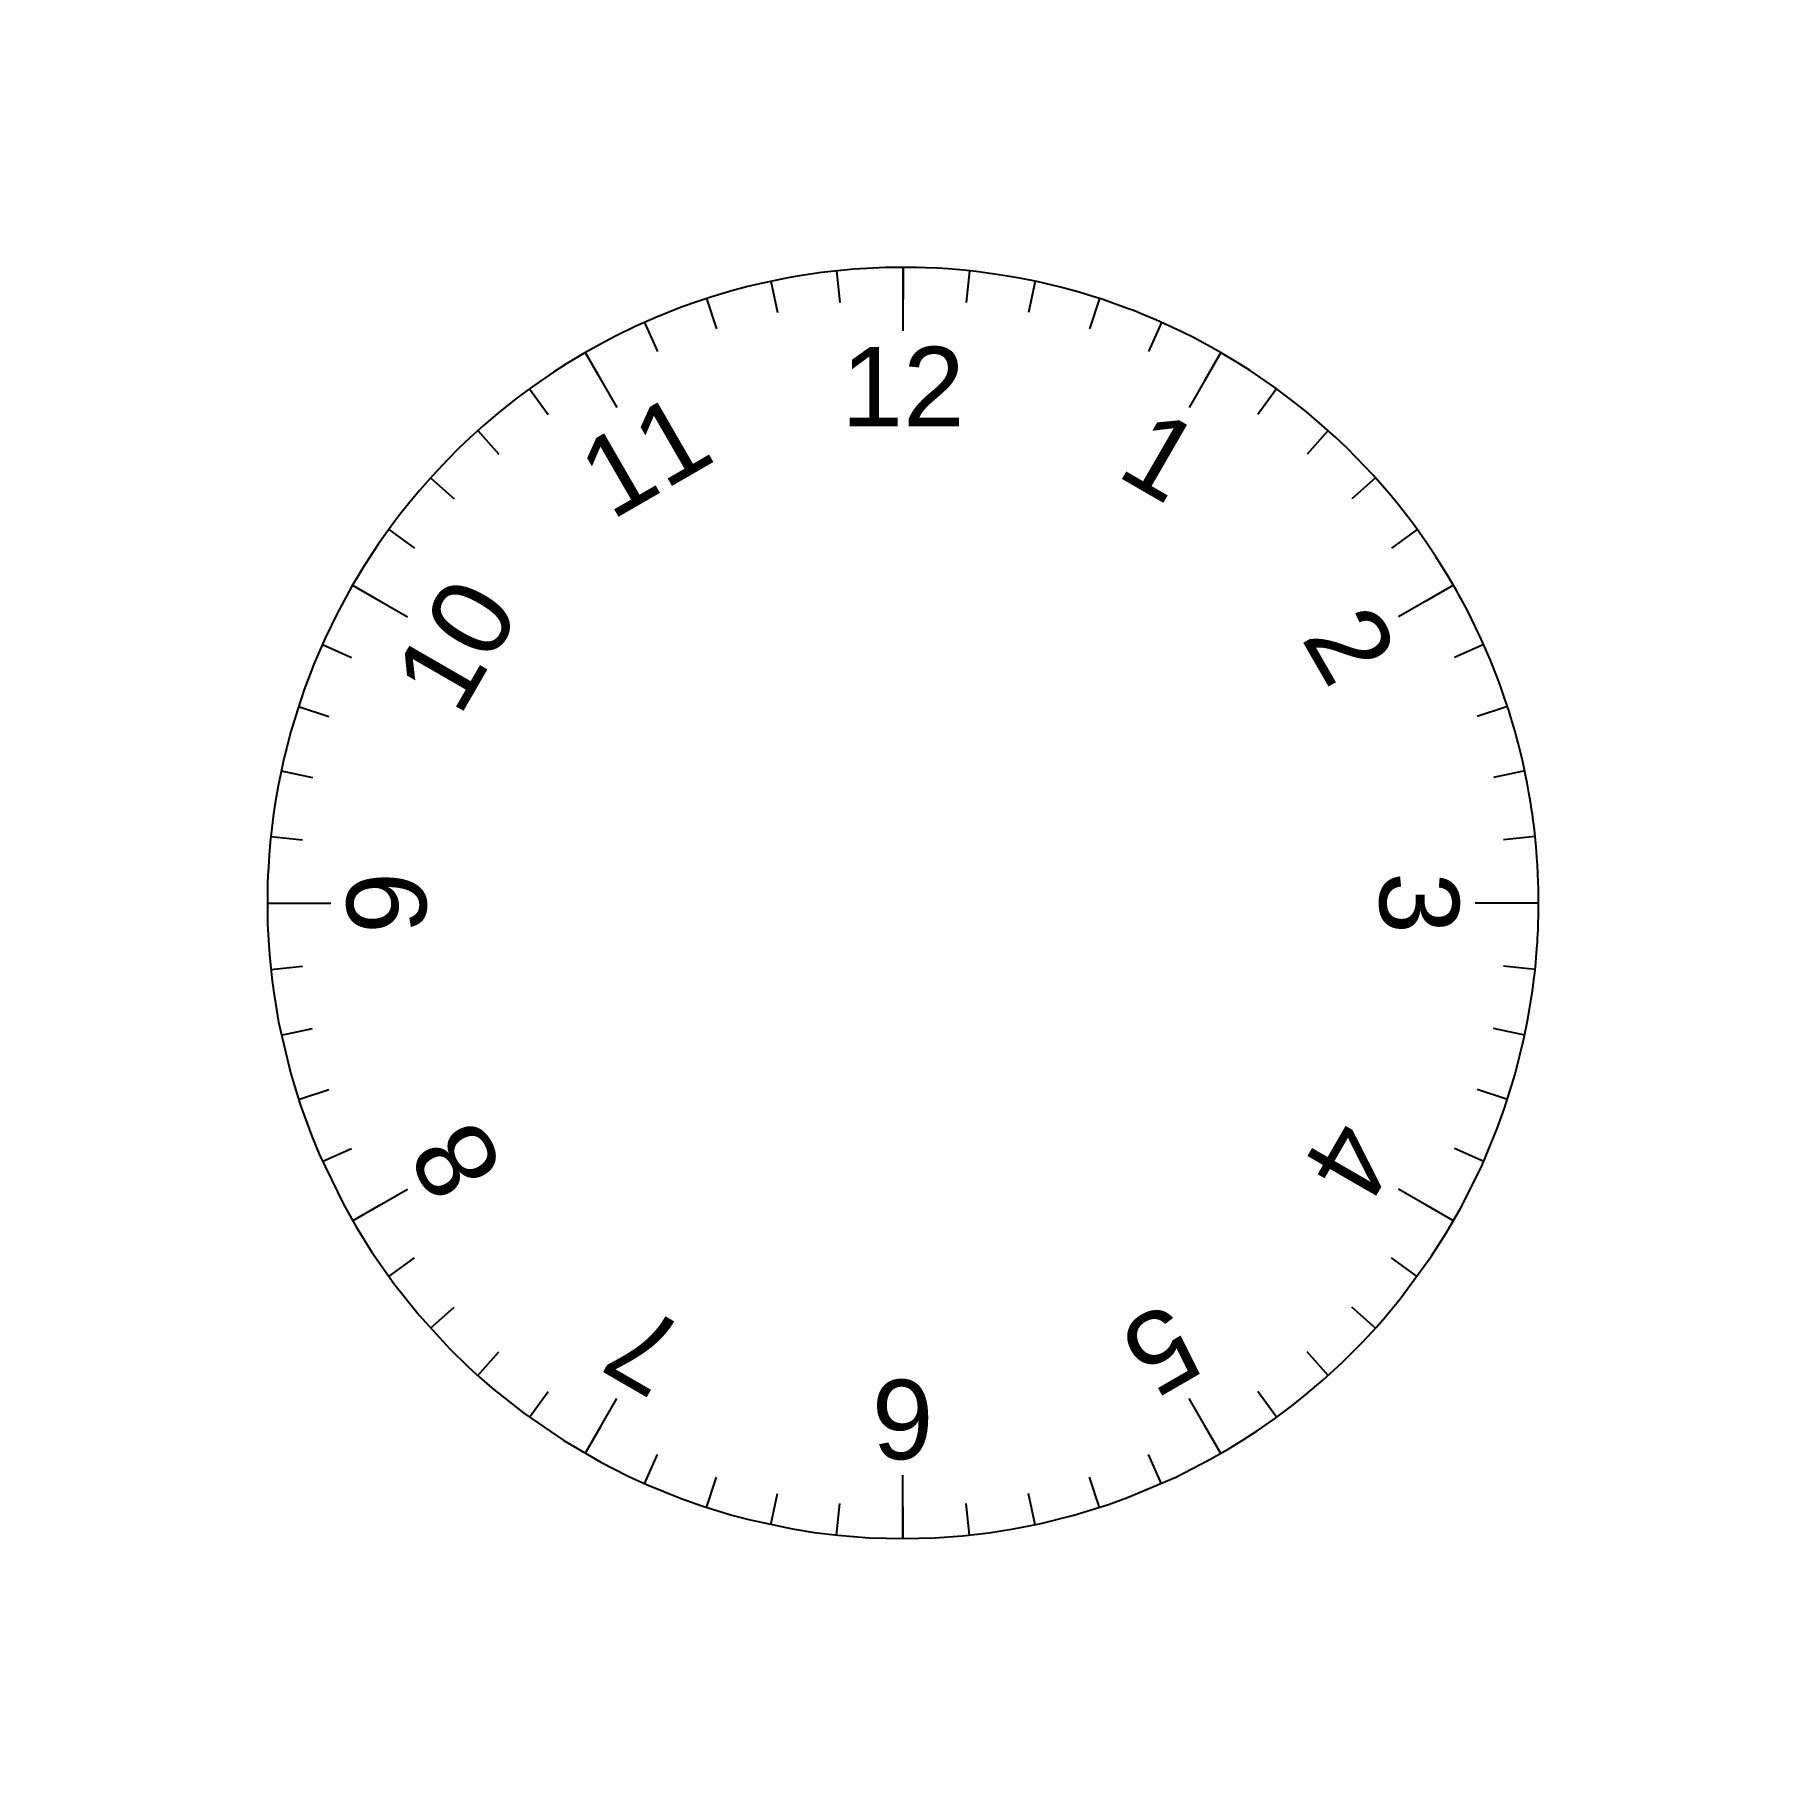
# Model space of a CAD drawing. Header units: millimetres. Extents: x 65.1 to 119.7, y 32.1 to 86.8.
import ezdxf
from ezdxf.enums import TextEntityAlignment as Align

# ---------------------------------------------------------------- set-up
doc = ezdxf.new("R2010")
doc.units = ezdxf.units.MM
doc.header["$XCLIPFRAME"] = 2
doc.styles.get("Standard").update_dxf_attribs({"font": 'arial.ttf'})
picture_1 = doc.add_image_def('image1.jpg', size_in_pixel=(400, 522))

# ---------------------------------------------------------------- blocks, each defined once
blk = doc.blocks.new('*U1')
blk.add_line((0, 0), (0, 0))
blk = doc.blocks.new('*U2')
at = {"color": 0, "linetype": 'ByBlock', "lineweight": -2, "transparency": 16777216}
for p, rotation in [((90.286, 79.346), 5.999999999999965), ((94.467, 79.346), 354.0000000000002), ((88.218, 79.018), 11.99999999999999), ((96.535, 79.018), 348.0000000000001), ((86.196, 78.476), 17.99999999999999), ((98.557, 78.476), 342.0000000000001), ((84.242, 77.726), 24), ((100.511, 77.726), 336), ((82.376, 76.776), 30.00000000000001), ((102.376, 76.776), 330.0000000000001), ((80.621, 75.636), 35.99999999999999), ((104.132, 75.636), 324.0000000000001), ((78.994, 74.318), 42.00000000000001), ((105.759, 74.318), 318.0000000000001), ((77.513, 72.838), 48.00000000000002), ((107.239, 72.838), 312), ((76.196, 71.211), 54), ((108.557, 71.211), 306.0000000000001), ((75.056, 69.455), 60.00000000000001), ((109.697, 69.455), 300.0000000000001), ((74.105, 67.59), 66.00000000000001), ((110.647, 67.59), 294), ((73.355, 65.636), 72), ((111.397, 65.636), 288.0000000000001), ((72.813, 63.614), 78), ((111.939, 63.614), 282.0000000000001), ((72.486, 61.546), 84.00000000000003), ((112.267, 61.546), 276.0000000000001), ((72.376, 59.455), 90), ((112.376, 59.455), 270), ((72.486, 57.365), 96), ((112.267, 57.365), 264), ((72.813, 55.297), 102), ((111.939, 55.297), 258.0000000000001), ((73.355, 53.275), 108), ((111.397, 53.275), 252.0000000000001), ((74.105, 51.321), 114), ((110.647, 51.321), 246.0000000000001), ((75.056, 49.455), 120), ((109.697, 49.455), 240), ((76.196, 47.7), 126), ((108.557, 47.7), 234), ((77.513, 46.073), 132), ((107.239, 46.073), 228), ((78.994, 44.592), 138), ((105.759, 44.592), 222.0000000000001), ((80.621, 43.275), 144), ((104.132, 43.275), 216), ((82.376, 42.135), 150), ((102.376, 42.135), 210.0000000000001), ((84.242, 41.184), 156.0000000000001), ((100.511, 41.184), 204), ((86.196, 40.434), 162.0000000000001), ((88.218, 39.892), 168.0000000000001), ((96.535, 39.892), 192), ((98.557, 40.434), 198), ((90.286, 39.565), 174), ((92.376, 39.455), 180), ((94.467, 39.565), 185.9999999999999)]:
    blk.add_blockref('*U1', p, dxfattribs=dict(at, rotation=rotation))
blk.add_blockref('*U1', (92.376, 79.455), dxfattribs=at)
blk = doc.blocks.new('*U5')
blk.add_line((0, 0), (0, 0))
blk = doc.blocks.new('*U6')
at = {"color": 0, "linetype": 'ByBlock', "lineweight": -2, "transparency": 16777216}
for p, rotation in [((90.286, 79.346), 5.999999999999965), ((94.467, 79.346), 354.0000000000002), ((88.218, 79.018), 11.99999999999999), ((96.535, 79.018), 348.0000000000001), ((86.196, 78.476), 17.99999999999999), ((98.557, 78.476), 342.0000000000001), ((84.242, 77.726), 24), ((100.511, 77.726), 336), ((82.376, 76.776), 30.00000000000001), ((102.376, 76.776), 330.0000000000001), ((80.621, 75.636), 35.99999999999999), ((104.132, 75.636), 324.0000000000001), ((78.994, 74.318), 42.00000000000001), ((105.759, 74.318), 318.0000000000001), ((77.513, 72.838), 48.00000000000002), ((107.239, 72.838), 312), ((76.196, 71.211), 54), ((108.557, 71.211), 306.0000000000001), ((75.056, 69.455), 60.00000000000001), ((109.697, 69.455), 300.0000000000001), ((74.105, 67.59), 66.00000000000001), ((110.647, 67.59), 294), ((73.355, 65.636), 72), ((111.397, 65.636), 288.0000000000001), ((72.813, 63.614), 78), ((111.939, 63.614), 282.0000000000001), ((72.486, 61.546), 84.00000000000003), ((112.267, 61.546), 276.0000000000001), ((72.376, 59.455), 90), ((112.376, 59.455), 270), ((72.486, 57.365), 96), ((112.267, 57.365), 264), ((72.813, 55.297), 102), ((111.939, 55.297), 258.0000000000001), ((73.355, 53.275), 108), ((111.397, 53.275), 252.0000000000001), ((74.105, 51.321), 114), ((110.647, 51.321), 246.0000000000001), ((75.056, 49.455), 120), ((109.697, 49.455), 240), ((76.196, 47.7), 126), ((108.557, 47.7), 234), ((77.513, 46.073), 132), ((107.239, 46.073), 228), ((78.994, 44.592), 138), ((105.759, 44.592), 222.0000000000001), ((80.621, 43.275), 144), ((104.132, 43.275), 216), ((82.376, 42.135), 150), ((102.376, 42.135), 210.0000000000001), ((84.242, 41.184), 156.0000000000001), ((100.511, 41.184), 204), ((86.196, 40.434), 162.0000000000001), ((88.218, 39.892), 168.0000000000001), ((96.535, 39.892), 192), ((98.557, 40.434), 198), ((90.286, 39.565), 174), ((92.376, 39.455), 180), ((94.467, 39.565), 185.9999999999999)]:
    blk.add_blockref('*U5', p, dxfattribs=dict(at, rotation=rotation))
blk.add_blockref('*U5', (92.376, 79.455), dxfattribs=at)
blk = doc.blocks.new('*U7')
blk.add_line((0, 1), (0, -1))
blk = doc.blocks.new('*U8')
at = {"color": 0, "linetype": 'ByBlock', "lineweight": -2, "transparency": 16777216}
blk.add_blockref('*U7', (92.376, 78.455), dxfattribs=at)
for p, rotation in [((82.876, 75.91), 29.99999999999998), ((101.876, 75.91), 330.0000000000001), ((75.922, 68.955), 59.99999999999999), ((108.831, 68.955), 299.9999999999999), ((73.376, 59.455), 90), ((111.376, 59.455), 270), ((75.922, 49.955), 120), ((108.831, 49.955), 240), ((82.876, 43.001), 150), ((101.876, 43.001), 210), ((92.376, 40.455), 180)]:
    blk.add_blockref('*U7', p, dxfattribs=dict(at, rotation=rotation))
blk = doc.blocks.new('*U9')
blk.add_line((0, 0.5), (0, -0.5))
blk = doc.blocks.new('*U10')
at = {"color": 0, "linetype": 'ByBlock', "lineweight": -2, "transparency": 16777216}
for p, rotation in [((90.338, 78.848), 5.999999999999904), ((94.415, 78.848), 354.0000000000001), ((88.322, 78.529), 11.99999999999999), ((96.431, 78.529), 348.0000000000001), ((86.35, 78.001), 17.99999999999999), ((98.402, 78.001), 342), ((84.445, 77.269), 23.99999999999997), ((100.308, 77.269), 335.9999999999999), ((82.626, 76.343), 29.99999999999999), ((102.126, 76.343), 329.9999999999999), ((80.914, 75.231), 35.99999999999999), ((103.838, 75.231), 324), ((79.328, 73.947), 41.99999999999999), ((105.424, 73.947), 317.9999999999999), ((77.885, 72.503), 48), ((106.868, 72.503), 312), ((76.6, 70.917), 54), ((108.152, 70.917), 306), ((75.489, 69.205), 60.00000000000001), ((109.264, 69.205), 299.9999999999999), ((74.562, 67.387), 66), ((110.19, 67.387), 294), ((73.831, 65.481), 72), ((110.922, 65.481), 288), ((73.302, 63.51), 78), ((111.45, 63.51), 282), ((72.983, 61.494), 83.99999999999999), ((111.769, 61.494), 276.0000000000001), ((72.876, 59.455), 90), ((111.876, 59.455), 270), ((72.983, 57.417), 95.99999999999999), ((111.769, 57.417), 264), ((73.302, 55.401), 102), ((111.45, 55.401), 258.0000000000001), ((73.831, 53.429), 108), ((110.922, 53.429), 252), ((74.562, 51.524), 114), ((110.19, 51.524), 246), ((75.489, 49.705), 120), ((109.264, 49.705), 240), ((76.6, 47.993), 126), ((108.152, 47.993), 234), ((77.885, 46.407), 132), ((106.868, 46.407), 227.9999999999999), ((79.328, 44.964), 138), ((105.424, 44.964), 222), ((80.914, 43.679), 144), ((103.838, 43.679), 216), ((82.626, 42.568), 150), ((102.126, 42.568), 209.9999999999999), ((84.445, 41.641), 156.0000000000001), ((100.308, 41.641), 204), ((86.35, 40.91), 162), ((98.402, 40.91), 198), ((88.322, 40.381), 168.0000000000001), ((90.338, 40.062), 174), ((92.376, 39.955), 180), ((94.415, 40.062), 186), ((96.431, 40.381), 192)]:
    blk.add_blockref('*U9', p, dxfattribs=dict(at, rotation=rotation))
blk.add_blockref('*U9', (92.376, 78.955), dxfattribs=at)

msp = doc.modelspace()

# ---------------------------------------------------------------- block references
at = {"rotation": 59.99999999999999}
msp.add_blockref('*U10', (97.678, -50.273), dxfattribs=at)
for name in ['*U2', '*U6', '*U8']:
    msp.add_blockref(name, (0, 0))

# ---------------------------------------------------------------- texts
msp.add_text('12', height=2.5).set_placement((92.376, 74.455), align=Align.CENTER)
msp.add_text('12', height=2.5).set_placement((92.376, 74.455), align=Align.CENTER)
for s, rotation, p in [('11', 30, (84.876, 72.446)), ('11', 30, (84.876, 72.446)), ('1', 330, (99.876, 72.446)), ('1', 330, (99.876, 72.446)), ('10', 60, (79.386, 66.955)), ('10', 60, (79.386, 66.955)), ('2', 300, (105.367, 66.955)), ('2', 300, (105.367, 66.955)), ('9', 90, (77.376, 59.455)), ('9', 90, (77.376, 59.455)), ('3', 270, (107.376, 59.455)), ('3', 270, (107.376, 59.455)), ('8', 120, (79.386, 51.955)), ('8', 120, (79.386, 51.955)), ('4', 240, (105.367, 51.955)), ('4', 240, (105.367, 51.955)), ('7', 150, (84.876, 46.465)), ('7', 150, (84.876, 46.465)), ('5', 210, (99.876, 46.465)), ('5', 210, (99.876, 46.465)), ('6', 180, (92.376, 44.455)), ('6', 180, (92.376, 44.455))]:
    msp.add_text(s, height=2.5, rotation=rotation).set_placement(p, align=Align.CENTER)

# ---------------------------------------------------------------- pictures from other files: only their frames are drawn
image = msp.add_image(picture_1, insert=(72.376, 32.61), size_in_units=(40, 52.2))
image.set_boundary_path([(199.5, 53.05), (193.914, 53.127), (190.11, 53.27), (184.036, 53.648), (177.98, 54.21), (173.823, 54.704), (170.388, 55.18), (166.98, 55.71), (163.294, 56.354), (154.387, 58.203), (150.706, 59.093), (145.99, 60.34), (145.99, 60.34), (139.382, 62.299), (134.345, 63.96), (130.064, 65.49), (125.562, 67.218), (121.738, 68.785), (121.738, 68.785), (115.242, 71.664), (115.242, 71.664), (108.835, 74.78), (104.273, 77.175), (99.15, 80.047), (93.428, 83.495), (89.488, 86.024), (82.356, 90.947), (77.713, 94.405), (71.834, 99.096), (71.834, 99.096), (67.505, 102.792), (63.17, 106.714), (59.757, 109.969), (56.128, 113.605), (56.128, 113.605), (51.53, 118.495), (47.337, 123.256), (44.32, 126.878), (41.174, 130.85), (38.982, 133.743), (34.514, 140.002), (30.153, 146.647), (28.345, 149.58), (25.998, 153.565), (21.339, 162.172), (21.339, 162.172), (17.712, 169.664), (14.147, 177.922), (12.64, 181.75), (11.116, 185.882), (11.116, 185.882), (9.034, 192.035), (6.822, 199.43), (5.582, 204.104), (4.73, 207.614), (3.813, 211.74), (2.937, 216.13), (1.992, 221.573), (1.473, 225.027), (0.895, 229.47), (0.423, 233.857), (0.07, 237.96), (-0.19, 241.914), (-0.308, 244.285), (-0.5, 247.15), (-0.5, 253.05), (-0.48, 255.907), (-0.5, 259.698), (-0.058, 266.332), (0.156, 269.236), (0.906, 276.726), (1.407, 280.605), (3.051, 290.57), (6.856, 306.793), (9.908, 316.728), (9.908, 316.728), (13.441, 326.412), (15.774, 332.073), (23.402, 347.862), (27.4, 354.938), (32.382, 362.92), (39.33, 372.822), (47.274, 382.769), (56.831, 393.212), (62.835, 399.072), (66.166, 402.12), (70.247, 405.672), (80.16, 413.542), (92.762, 422.185), (104.374, 428.978), (113.07, 433.41), (118.75, 436.023), (129.678, 440.465), (136.228, 442.777), (145.665, 445.667), (151.398, 447.178), (164.694, 449.997), (171.564, 451.089), (178.995, 451.995), (188.897, 452.768), (199.5, 453.05), (209.525, 452.798), (218.258, 452.168), (226.563, 451.21), (234.266, 450.004), (234.266, 450.004), (242.49, 448.374), (253.27, 445.686), (264.142, 442.315), (270.16, 440.15), (285.31, 433.706), (295.663, 428.414), (301.831, 424.887), (306.573, 421.974), (310.975, 419.101), (316.374, 415.347), (322.305, 410.906), (326.27, 407.74), (331.579, 403.233), (337.597, 397.718), (344.375, 390.93), (348.371, 386.606), (351.16, 383.43), (355.984, 377.6), (355.984, 377.6), (365.706, 364.295), (370.543, 356.703), (375.016, 348.936), (378.117, 343.026), (381.69, 335.553), (386.482, 324.026), (388.805, 317.576), (392.12, 306.878), (394.882, 295.78), (396.033, 290.129), (397.475, 281.437), (397.9, 278.3), (398.038, 277.184), (398.118, 276.52), (398.198, 275.832), (398.306, 274.87), (398.369, 274.29), (398.417, 273.832), (398.493, 273.096), (398.751, 270.336), (398.88, 268.777), (398.97, 267.61), (399.068, 266.192), (399.114, 265.467), (399.19, 264.168), (399.265, 262.746), (399.324, 261.438), (399.38, 259.957), (399.467, 256.693), (399.5, 254.427), (399.5, 252.688), (399.45, 248.62), (399.385, 246.275), (399.293, 243.953), (399.147, 241.165), (398.982, 238.67), (398.705, 235.235), (398.627, 234.38), (398.4, 232.107), (398.055, 229.048), (397.81, 227.102), (397.538, 225.104), (397.396, 224.113), (396.947, 221.198), (396.472, 218.377), (395.888, 215.21), (395.519, 213.341), (395.058, 211.13), (394.495, 208.585), (393.894, 206.03), (393.142, 203.02), (392.795, 201.697), (392.078, 199.072), (392.078, 199.072), (392.078, 199.072), (391.117, 195.751), (390.214, 192.814), (388.706, 188.234), (387.385, 184.5), (386.435, 181.949), (384.223, 176.384), (382.83, 173.112), (381.446, 170.01), (379.669, 166.22), (377.084, 161.05), (375.97, 158.93), (373.648, 154.7), (370.984, 150.127), (367.073, 143.873), (364.567, 140.12), (360.43, 134.3), (358.363, 131.549), (355.373, 127.736), (352.555, 124.308), (347.32, 118.33), (342.107, 112.824), (339.125, 109.854), (335.668, 106.563), (331.332, 102.649), (326.47, 98.523), (323.116, 95.826), (316.468, 90.82), (308.738, 85.517), (304.85, 83.045), (304.85, 83.045), (299.432, 79.805), (296.42, 78.102), (293.999, 76.782), (291.11, 75.264), (287.242, 73.323), (279.038, 69.545), (274.94, 67.823), (272.303, 66.77), (269.868, 65.837), (262.362, 63.185), (258.915, 62.078), (254.941, 60.887), (249.011, 59.274), (241.6, 57.53), (236.77, 56.553), (232.431, 55.779), (228.318, 55.136), (222.576, 54.385), (218.604, 53.964), (213.693, 53.553), (210.338, 53.343), (206.57, 53.174), (203.798, 53.095), (199.5, 53.05)])

doc.saveas('drawing.dxf')
